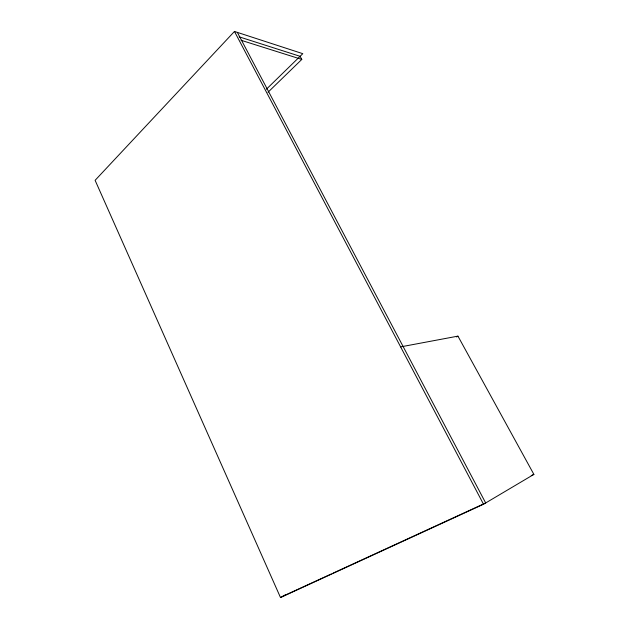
<?xml version="1.0" encoding="UTF-8"?>
<svg xmlns="http://www.w3.org/2000/svg" width="629" height="629" viewBox="0 0 629 629"><rect width="100%" height="100%" fill="white"/><g stroke="black" fill="none" stroke-linecap="round" stroke-linejoin="round"><path stroke-width="0.94" d="M266.374 89.232L302.801 53.677L234.468 31.45L95.113 180.319L280.51 597.55L483.52 504.246L533.887 474.392L457.943 336.13L400.626 346.878M267.985 92.274L301.802 59.425L300.096 56.311L239.162 36.844M456.568 336.971L457.943 336.13M280.51 597.55L285.715 594.688M531.222 475.626L533.887 474.392M283.16 596.088L331.341 573.939M333.126 573.113L485.682 502.964L237.345 32.386M241.017 40.256L301.802 59.425M234.468 31.45L483.52 504.246"/></g></svg>
